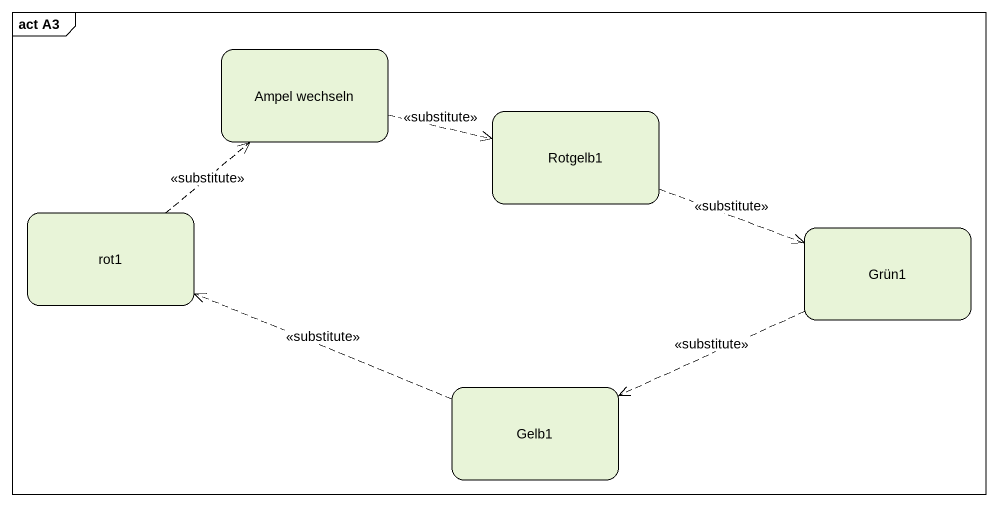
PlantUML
@startuml
mainframe act A3
hide empty description
state "Ampel wechseln" as Ampel_wechseln
state Rotgelb1
state rot1
state Grün1
state Gelb1
Ampel_wechseln -right[dashed]-> Rotgelb1 : <<substitute>>
Rotgelb1 -right[dashed]-> Grün1 : <<substitute>>
rot1 -up[dashed]-> Ampel_wechseln : <<substitute>>
Grün1 -left[dashed]-> Gelb1 : <<substitute>>
Gelb1 -left[dashed]-> rot1 : <<substitute>>
@enduml
